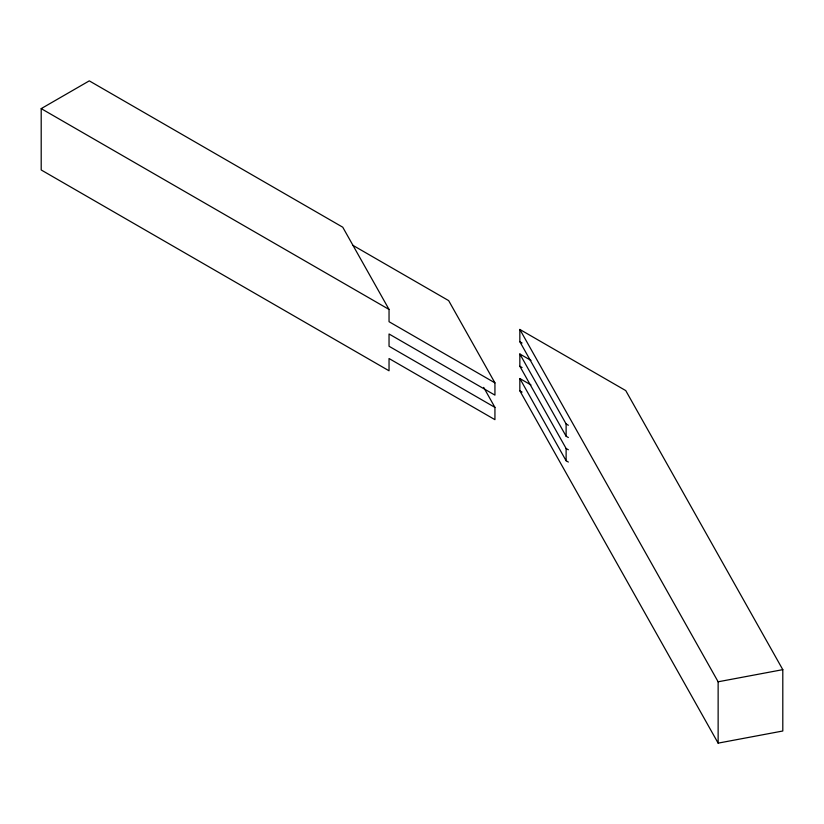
<?xml version="1.0" encoding="UTF-8"?>
<svg xmlns="http://www.w3.org/2000/svg" width="824" height="824" viewBox="0 0 824 824"><rect width="100%" height="100%" fill="white"/><g stroke="black" fill="none" stroke-linecap="round" stroke-linejoin="round"><path stroke-width="1.24" d="M41.2 108.624L89.28 80.865L342.753 227.208L389.041 309.443L389.041 321.71L494.936 382.861L494.936 395.129L389.041 333.988L389.041 346.255L494.936 407.396L494.936 419.663L389.041 358.522L389.041 370.79L41.2 169.971L41.2 108.624L389.041 309.443M782.8 669.654L625.746 390.586L519.841 329.446L718.137 681.788L782.8 669.654L782.8 731.001L718.137 743.135L519.841 390.792L519.841 378.525L530.986 384.963M352.785 245.274L448.658 300.616L494.936 382.861M519.841 329.446L519.841 341.713L522.076 343M568.354 462.048L566.119 460.76L566.119 448.493L519.841 366.258L519.841 353.99L530.986 360.418M519.841 366.258L522.076 367.545M519.841 390.792L522.076 392.08M519.841 341.713L566.119 423.958L568.354 425.246M519.841 353.99L566.119 436.226L568.354 437.513M566.119 448.493L568.354 449.78M519.841 378.525L566.119 460.76M483.678 387.393L494.936 407.396M718.137 681.788L718.137 743.135M566.119 423.958L566.119 436.226"/></g></svg>
